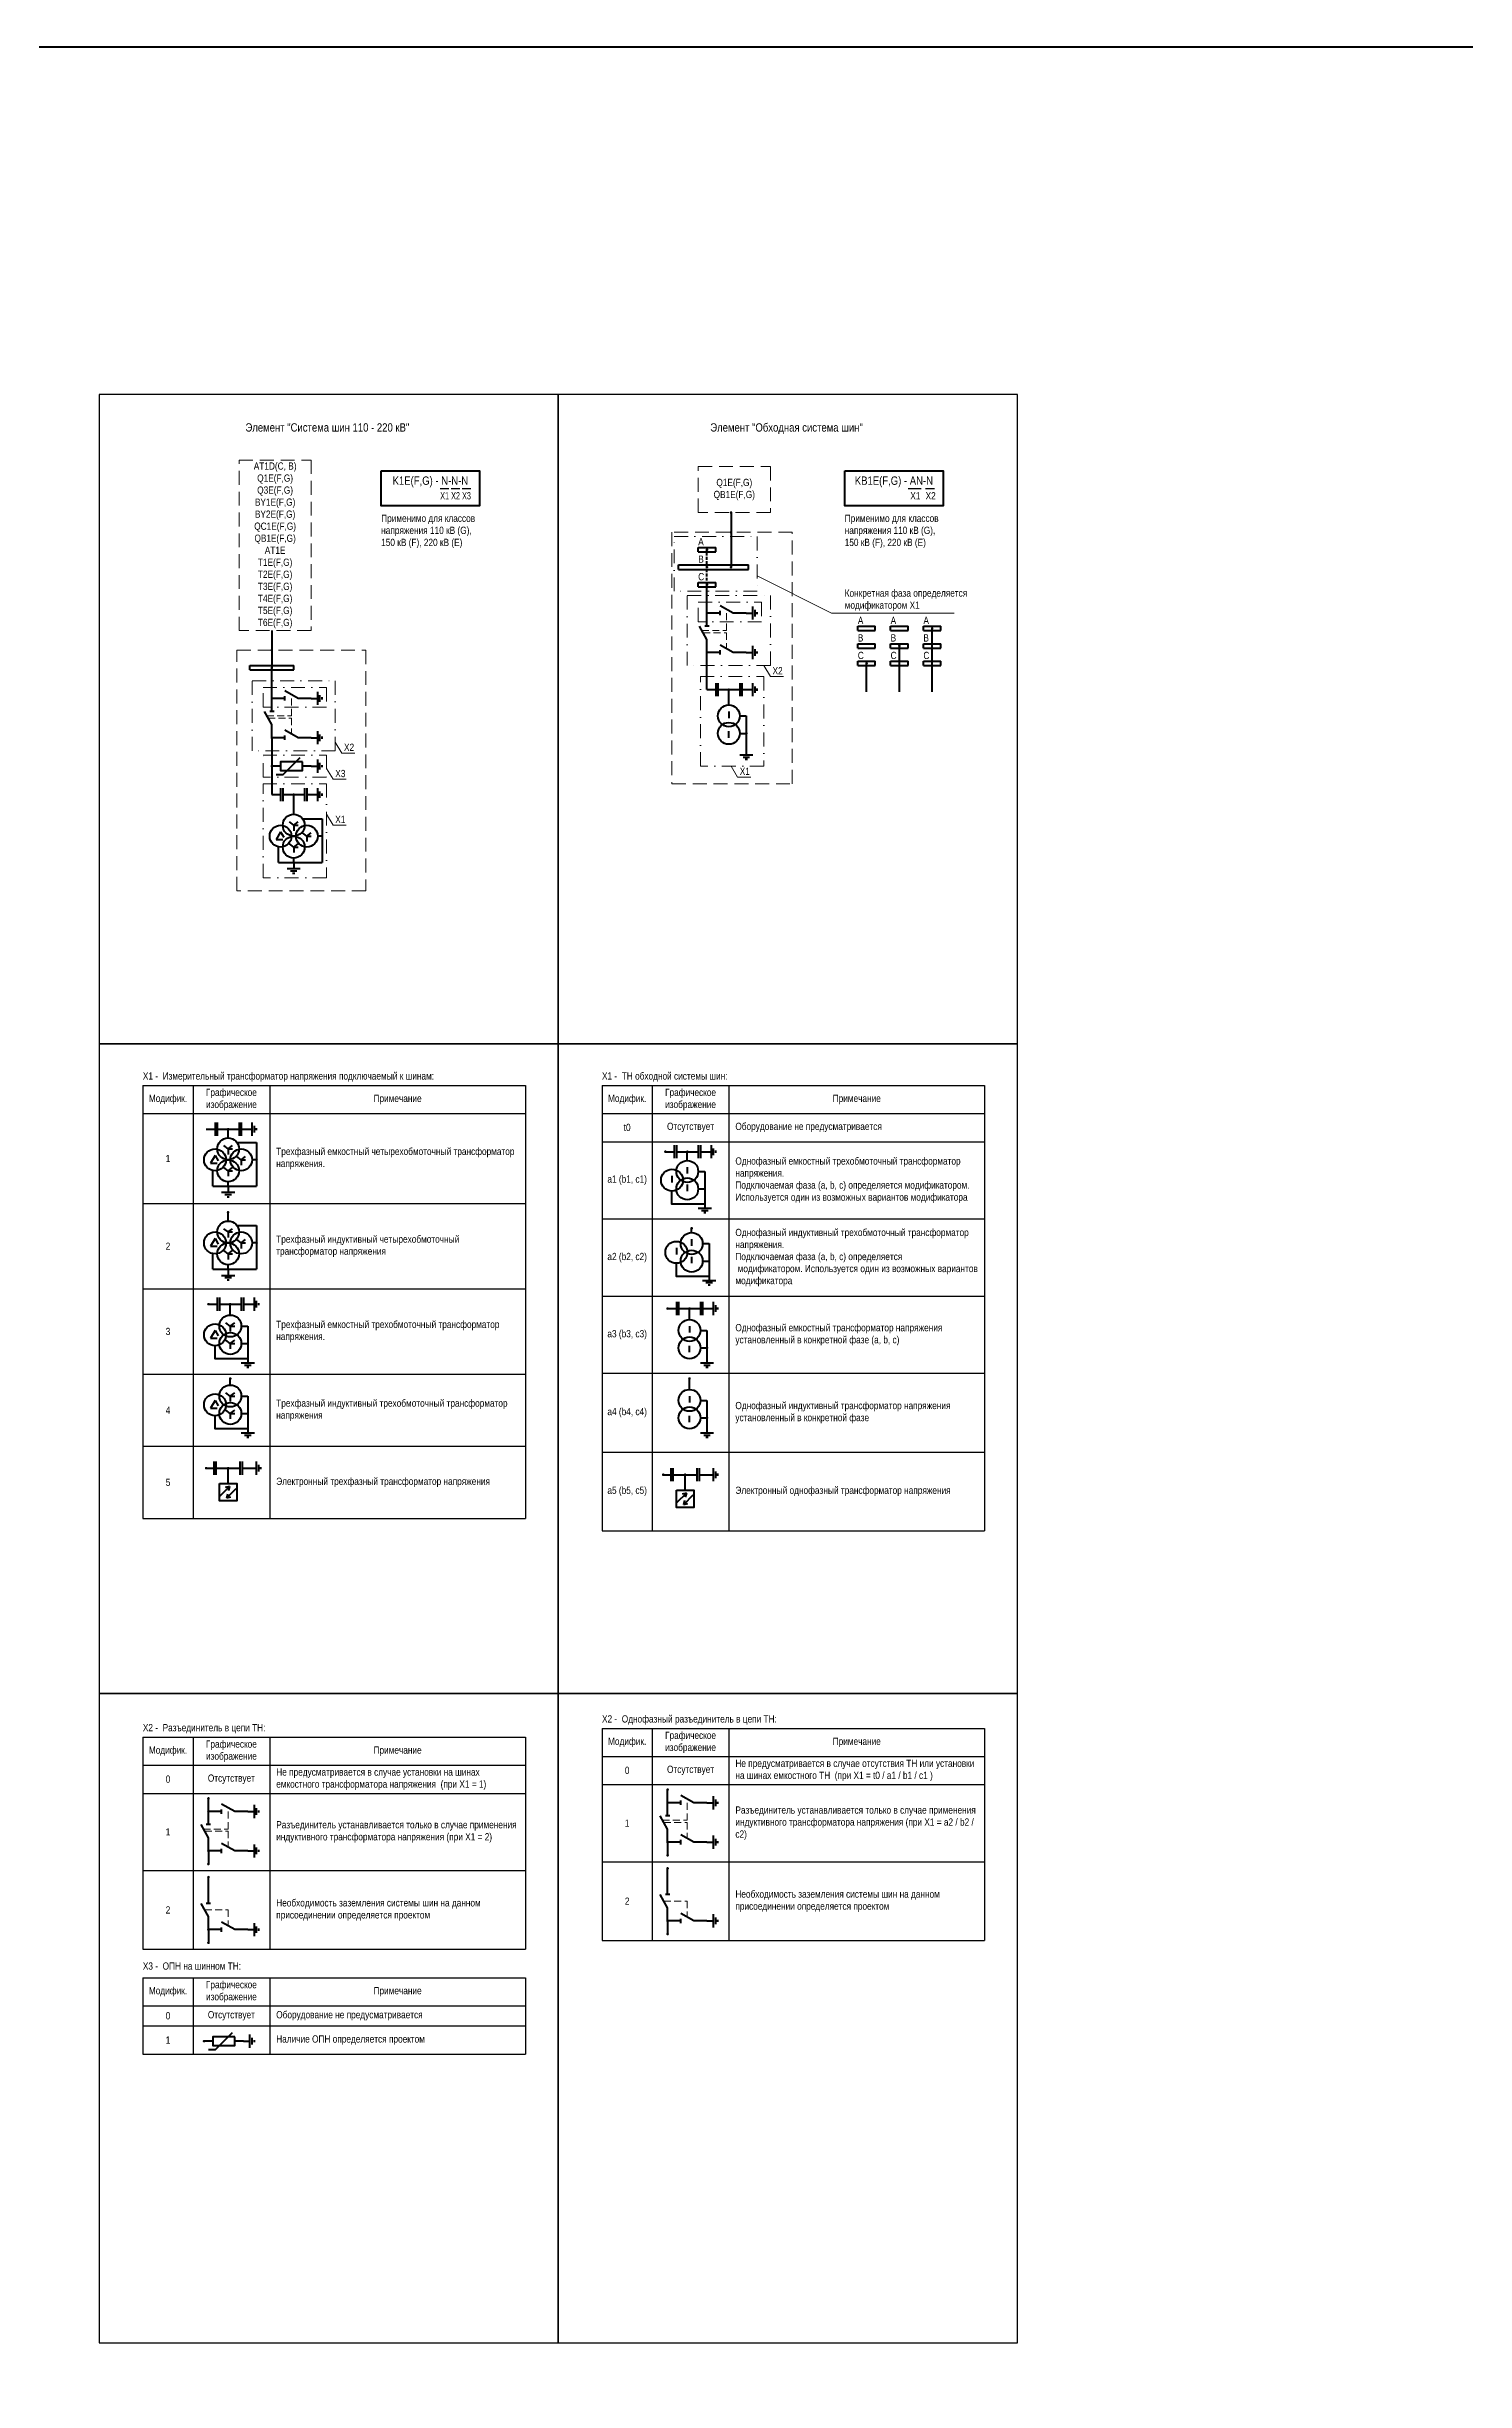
# Model space of a CAD drawing. Header units: millimetres. Extents: x 2565 to 10526, y 3800 to 9503.
# Drawn here: x 6763 to 7412, y 6717 to 7785 of the extents above; entities that cross this region are included whole.
import ezdxf
from ezdxf.enums import TextEntityAlignment as Align

# ---------------------------------------------------------------- set-up
doc = ezdxf.new("R2010")
doc.units = ezdxf.units.MM
doc.linetypes.add('штриховая2', pattern=[9.525, 6.35, -3.175])
doc.linetypes.add('штрихпунктирная2', pattern=[12.7, 6.35, -3.175, 0, -3.175])
for name, color, linetype, lineweight in [('Обводящая', 1, 'штрихпунктирная2', 13), ('Основная', 7, 'Continuous', 30), ('Толстая', 7, 'Continuous', 53), ('Штриховая', 7, 'штриховая2', 20)]:
    doc.layers.add(name, color=color, linetype=linetype, lineweight=lineweight)
doc.layers.add('Рамка', color=190, linetype='Continuous', lineweight=25, plot=False)
doc.styles.add('Narrow', font='ARIALN.TTF')
doc.styles.add('Вывод', font='tahoma.ttf', dxfattribs={"height": 2.5})
doc.styles.add('Компонент', font='ARIALN.TTF', dxfattribs={"height": 3.5})
doc.styles.add('Функция', font='ARIALN.TTF', dxfattribs={"height": 2})

# ---------------------------------------------------------------- blocks, each defined once
blk = doc.blocks.new('*U25')
at = {"color": 0}
for p, q in [((-3, 0), (0, 0)), ((0, -3), (0, 3)), ((1, -1.5), (1, 1.5)), ((2, -0.5), (2, 0.5))]:
    blk.add_line(p, q, dxfattribs=at)
blk = doc.blocks.new('*U191')
at = {"color": 0}
blk.add_line((0, 0), (6, 3.4), dxfattribs=at)
blk = doc.blocks.new('*U35')
at = {"color": 0}
blk.add_line((0, -1), (0, 1), dxfattribs=at)
blk = doc.blocks.new('*U33')
at = {"color": 0}
for p, q in [((0, 3), (0, 9)), ((0, -9), (0, -3))]:
    blk.add_line(p, q, dxfattribs=at)
at = {"color": 0, "ltscale": 0.25, "rotation": 89.99999999999999}
for name, p in [('*U191', (0, -3)), ('*U35', (0, 3))]:
    blk.add_blockref(name, p, dxfattribs=at)
at = {"layer": 'Основная'}
for tag, height, style, p in [('ОУ', 3.5, 'Компонент', (-12, 0)), ('В1', 2.5, 'Вывод', (2, 7)), ('В2', 2.5, 'Вывод', (2, -7))]:
    blk.add_attdef(tag, text='', height=height, dxfattribs=dict(at, style=style)).set_placement(p, align=Align.MIDDLE_CENTER)
blk = doc.blocks.new('*U20')
at = {"color": 0, "ltscale": 0.35}
for p, q in [((0, 2), (-2, -1.5)), ((0, 2), (1.5, -0.5)), ((-2, -1.5), (1, -1.5))]:
    blk.add_line(p, q, dxfattribs=at)
blk.add_circle((0, 0), 5, dxfattribs=at)
at = {"ltscale": 0.35, "style": 'Компонент'}
blk.add_attdef('ОУ', text='', height=3.5, dxfattribs=at).set_placement((-3, 10), align=Align.MIDDLE_CENTER)
blk = doc.blocks.new('*U19')
at = {"color": 0, "ltscale": 0.35}
for q in [(-2, 1.5), (2, 1.5), (2, 0), (0, -2.5)]:
    blk.add_line((0, 0), q, dxfattribs=at)
blk.add_circle((0, 0), 5, dxfattribs=at)
at = {"ltscale": 0.35, "style": 'Компонент'}
blk.add_attdef('ОУ', text='', height=3.5, dxfattribs=at).set_placement((0, 8), align=Align.MIDDLE_CENTER)
blk = doc.blocks.new('*U26')
at = {"color": 0}
for p, q in [((3, 0), (-3, 0)), ((0, 3), (0, 0)), ((1.5, -1), (-1.5, -1)), ((0.5, -2), (-0.5, -2))]:
    blk.add_line(p, q, dxfattribs=at)
blk = doc.blocks.new('*U49')
at = {"color": 0}
for p, q in [((0, 0), (20, 0)), ((0, -2), (0, 0)), ((20, -2), (20, 0)), ((0, -2), (20, -2))]:
    blk.add_line(p, q, dxfattribs=at)
at = {"layer": 'Основная', "style": 'Компонент'}
blk.add_attdef('ОШ', text='', height=3.5, dxfattribs=at).set_placement((6, 4), align=Align.MIDDLE_CENTER)
blk = doc.blocks.new('*U41')
at = {"color": 0}
for p, q in [((-3, 0), (-9, 0)), ((9, 0), (3, 0))]:
    blk.add_line(p, q, dxfattribs=at)
at = {"color": 0, "ltscale": 0.25, "xscale": -1}
for name, p in [('*U191', (3, 0)), ('*U35', (-3, 0))]:
    blk.add_blockref(name, p, dxfattribs=at)
at = {"layer": 'Основная'}
for tag, height, style, p in [('ОУ', 3.5, 'Компонент', (0, 12)), ('В1', 2.5, 'Вывод', (-7, -2)), ('В2', 2.5, 'Вывод', (7, -2))]:
    blk.add_attdef(tag, text='', height=height, dxfattribs=dict(at, style=style)).set_placement(p, align=Align.MIDDLE_CENTER)
blk = doc.blocks.new('*U106')
at = {"color": 0}
for p, q in [((0, 0), (32, 0)), ((0, -2), (0, 0)), ((32, -2), (32, 0)), ((0, -2), (32, -2))]:
    blk.add_line(p, q, dxfattribs=at)
at = {"layer": 'Основная', "style": 'Компонент'}
blk.add_attdef('ОШ', text='', height=3.5, dxfattribs=at).set_placement((6, 4), align=Align.MIDDLE_CENTER)
blk = doc.blocks.new('*U59')
at = {"color": 0, "ltscale": 0.35}
blk.add_line((0, -2), (0, 1), dxfattribs=at)
blk.add_circle((0, 0), 5, dxfattribs=at)
at = {"ltscale": 0.35, "style": 'Компонент'}
blk.add_attdef('ОУ', text='', height=3.5, dxfattribs=at).set_placement((0, -8), align=Align.MIDDLE_CENTER)
blk = doc.blocks.new('*U57')
at = {"color": 0, "ltscale": 0.35}
blk.add_line((0, 2), (0, -1), dxfattribs=at)
blk.add_circle((0, 0), 5, dxfattribs=at)
at = {"ltscale": 0.35, "style": 'Компонент'}
blk.add_attdef('ОУ', text='', height=3.5, dxfattribs=at).set_placement((0, 8), align=Align.MIDDLE_CENTER)
blk = doc.blocks.new('*U44')
at = {"color": 0, "ltscale": 0.35}
for q in [(4, 4), (-7, -4)]:
    blk.add_line((-4, -4), q, dxfattribs=at)
at = {"color": 0}
for p, q in [((9, 0), (5, 0)), ((-5, 0), (-9, 0))]:
    blk.add_line(p, q, dxfattribs=at)
at = {"color": 0, "ltscale": 0.35}
blk.add_lwpolyline([(5, 2), (-5, 2), (-5, -2), (5, -2)], close=True, dxfattribs=at)
at = {"layer": 'Основная'}
for tag, height, style, p in [('ОУ', 3.5, 'Компонент', (0, 6)), ('В1', 2.5, 'Вывод', (-7, -2)), ('F', 2, 'Функция', (-3, -5)), ('В2', 2.5, 'Вывод', (7, -2))]:
    blk.add_attdef(tag, text='', height=height, dxfattribs=dict(at, style=style)).set_placement(p, align=Align.MIDDLE_CENTER)
blk = doc.blocks.new('*U28')
at = {"color": 0}
for p, q in [((-3, 0), (0, 0)), ((0, -3), (0, 3)), ((1, -1.5), (1, 1.5)), ((2, -0.5), (2, 0.5))]:
    blk.add_line(p, q, dxfattribs=at)
blk = doc.blocks.new('*T86')
at = {"layer": 'Основная', "color": 0, "linetype": 'ByBlock', "lineweight": -2, "transparency": 16777216}
for p, q in [((0, 0), (175, 0)), ((0, 0), (0, -198)), ((23, 0), (23, -198)), ((58, 0), (58, -198)), ((175, 0), (175, -198)), ((0, -12.8), (175, -12.8)), ((0, -54), (175, -54)), ((0, -93), (175, -93)), ((0, -132), (175, -132)), ((0, -165), (175, -165)), ((0, -198), (175, -198))]:
    blk.add_line(p, q, dxfattribs=at)
at = {"layer": 'Основная', "color": 0, "transparency": 16777216, "char_height": 3.3, "style": 'Narrow'}
for s, insert, width, attachment_point in [('Модифик.', (11.5, -6.4), 20, 5), ('Графическое изображение', (40.5, -6.4), 32, 5), ('Примечание', (116.5, -6.4), 114, 5), ('1', (11.5, -33.4), 20, 5), ('Трехфазный емкостный четырехобмоточный трансформатор напряжения. ', (61, -33.4), 111, 4), ('2', (11.5, -73.5), 20, 5), ('Трехфазный индуктивный четырехобмоточный трансформатор напряжения', (61, -73.5), 111, 4), ('3', (11.5, -112.5), 20, 5), ('Трехфазный емкостный трехобмоточный трансформатор напряжения. ', (61, -112.5), 111, 4), ('4', (11.5, -148.5), 20, 5), ('Трехфазный индуктивный трехобмоточный трансформатор напряжения', (61, -148.5), 111, 4), ('5', (11.5, -181.5), 20, 5), ('Электронный трехфазный трансформатор напряжения', (61, -181.5), 111, 4)]:
    blk.add_mtext(s, dxfattribs=dict(at, insert=insert, width=width, attachment_point=attachment_point))
blk = doc.blocks.new('*T87')
at = {"layer": 'Основная', "color": 0, "linetype": 'ByBlock', "lineweight": -2, "transparency": 16777216}
for p, q in [((0, 0), (175, 0)), ((0, 0), (0, -97)), ((23, 0), (23, -97)), ((58, 0), (58, -97)), ((175, 0), (175, -97)), ((0, -12.8), (175, -12.8)), ((0, -25.7), (175, -25.7)), ((0, -61), (175, -61)), ((0, -97), (175, -97))]:
    blk.add_line(p, q, dxfattribs=at)
at = {"layer": 'Основная', "color": 0, "transparency": 16777216, "char_height": 3.3, "style": 'Narrow'}
for s, insert, width, attachment_point in [('Модифик.', (11.5, -6.4), 20, 5), ('Графическое изображение', (40.5, -6.4), 32, 5), ('Примечание', (116.5, -6.4), 114, 5), ('0', (11.5, -19.2), 20, 5), ('Отсутствует', (40.5, -19.2), 32, 5), ('Не предусматривается в случае установки на шинах емкостного трансформатора напряжения  (при X1 = 1)', (61, -19.2), 111, 4), ('1', (11.5, -43.3), 20, 5), ('Разъединитель устанавливается только в случае применения индуктивного трансформатора напряжения (при X1 = 2)', (61, -43.3), 111, 4), ('Необходимость заземления системы шин на данном присоединении определяется проектом', (61, -79), 111, 4), ('2', (11.5, -79), 20, 5)]:
    blk.add_mtext(s, dxfattribs=dict(at, insert=insert, width=width, attachment_point=attachment_point))
blk = doc.blocks.new('*T88')
at = {"layer": 'Основная', "color": 0, "linetype": 'ByBlock', "lineweight": -2, "transparency": 16777216}
for p, q in [((0, 0), (175, 0)), ((0, 0), (0, -35)), ((23, 0), (23, -35)), ((58, 0), (58, -35)), ((175, 0), (175, -35)), ((0, -12.8), (175, -12.8)), ((0, -22), (175, -22)), ((0, -35), (175, -35))]:
    blk.add_line(p, q, dxfattribs=at)
at = {"layer": 'Основная', "color": 0, "transparency": 16777216, "char_height": 3.3, "style": 'Narrow'}
for s, insert, width, attachment_point in [('Модифик.', (11.5, -6.4), 20, 5), ('Графическое изображение', (40.5, -6.4), 32, 5), ('Примечание', (116.5, -6.4), 114, 5), ('0', (11.5, -17.4), 20, 5), ('Отсутствует', (40.5, -17.4), 32, 5), ('Оборудование не предусматривается', (61, -17.4), 111, 4), ('1', (11.5, -28.5), 20, 5), ('Наличие ОПН определяется проектом', (61, -28.5), 111, 4)]:
    blk.add_mtext(s, dxfattribs=dict(at, insert=insert, width=width, attachment_point=attachment_point))
blk = doc.blocks.new('*U89')
at = {"color": 0}
for p, q in [((0, 0), (8, 0)), ((0, -2), (0, 0)), ((8, -2), (8, 0)), ((0, -2), (8, -2))]:
    blk.add_line(p, q, dxfattribs=at)
at = {"layer": 'Основная', "style": 'Компонент'}
blk.add_attdef('ОШ', text='', height=3.5, dxfattribs=at).set_placement((6, 4), align=Align.MIDDLE_CENTER)
blk = doc.blocks.new('*T90')
at = {"layer": 'Основная', "color": 0, "linetype": 'ByBlock', "lineweight": -2, "transparency": 16777216}
for p, q in [((0, 0), (175, 0)), ((0, 0), (0, -203.6)), ((23, 0), (23, -203.6)), ((58, 0), (58, -203.6)), ((175, 0), (175, -203.6)), ((0, -12.8), (175, -12.8)), ((0, -25.7), (175, -25.7)), ((0, -61), (175, -61)), ((0, -96.3), (175, -96.3)), ((0, -131.6), (175, -131.6)), ((0, -167.6), (175, -167.6)), ((0, -203.6), (175, -203.6))]:
    blk.add_line(p, q, dxfattribs=at)
at = {"layer": 'Основная', "color": 0, "transparency": 16777216, "char_height": 3.3, "style": 'Narrow'}
for s, insert, width, attachment_point in [('Модифик.', (11.5, -6.4), 20, 5), ('Графическое изображение', (40.5, -6.4), 32, 5), ('Примечание', (116.5, -6.4), 114, 5), ('t0', (11.5, -19.2), 20, 5), ('Отсутствует', (40.5, -19.2), 32, 5), ('Оборудование не предусматривается', (61, -19.2), 111, 4), ('a1 (b1, c1)', (11.5, -43.3), 20, 5), ('Однофазный емкостный трехобмоточный трансформатор напряжения.\\PПодключаемая фаза (a, b, c) определяется модификатором. Используется один из возможных вариантов модификатора', (61, -43.3), 111, 4), ('Однофазный индуктивный трехобмоточный трансформатор напряжения.\\PПодключаемая фаза (a, b, c) определяется \\P модификатором. Используется один из возможных вариантов модификатора', (61, -78.7), 111, 4), ('a2 (b2, c2)', (11.5, -78.7), 20, 5), ('a3 (b3, c3)', (11.5, -114), 20, 5), ('Однофазный емкостный трансформатор напряжения установленный в конкретной фазе (a, b, c)', (61, -114), 111, 4), ('a4 (b4, c4)', (11.5, -149.6), 20, 5), ('Однофазный индуктивный трансформатор напряжения установленный в конкретной фазе', (61, -149.6), 111, 4), ('a5 (b5, c5)', (11.5, -185.6), 20, 5), ('Электронный однофазный трансформатор напряжения', (61, -185.6), 111, 4)]:
    blk.add_mtext(s, dxfattribs=dict(at, insert=insert, width=width, attachment_point=attachment_point))
blk = doc.blocks.new('*T91')
at = {"layer": 'Основная', "color": 0, "linetype": 'ByBlock', "lineweight": -2, "transparency": 16777216}
for p, q in [((0, 0), (175, 0)), ((0, 0), (0, -97)), ((23, 0), (23, -97)), ((58, 0), (58, -97)), ((175, 0), (175, -97)), ((0, -12.8), (175, -12.8)), ((0, -25.7), (175, -25.7)), ((0, -61), (175, -61)), ((0, -97), (175, -97))]:
    blk.add_line(p, q, dxfattribs=at)
at = {"layer": 'Основная', "color": 0, "transparency": 16777216, "char_height": 3.3, "style": 'Narrow'}
for s, insert, width, attachment_point in [('Модифик.', (11.5, -6.4), 20, 5), ('Графическое изображение', (40.5, -6.4), 32, 5), ('Примечание', (116.5, -6.4), 114, 5), ('0', (11.5, -19.2), 20, 5), ('Отсутствует', (40.5, -19.2), 32, 5), ('Не предусматривается в случае отсутствия ТН или установки на шинах емкостного ТН  (при X1 = t0 / a1 / b1 / c1 )', (61, -19.2), 111, 4), ('1', (11.5, -43.3), 20, 5), ('Разъединитель устанавливается только в случае применения индуктивного трансформатора напряжения (при X1 = a2 / b2 / c2)', (61, -43.3), 111, 4), ('Необходимость заземления системы шин на данном присоединении определяется проектом', (61, -79), 111, 4), ('2', (11.5, -79), 20, 5)]:
    blk.add_mtext(s, dxfattribs=dict(at, insert=insert, width=width, attachment_point=attachment_point))
blk = doc.blocks.new('*U50')
at = {"color": 0, "ltscale": 0.35}
for p, q in [((0, 2), (-2, -1.5)), ((0, 2), (1.5, -0.5)), ((-2, -1.5), (1, -1.5))]:
    blk.add_line(p, q, dxfattribs=at)
blk.add_circle((0, 0), 5, dxfattribs=at)
at = {"ltscale": 0.35, "style": 'Компонент'}
blk.add_attdef('ОУ', text='', height=3.5, dxfattribs=at).set_placement((0, 8), align=Align.MIDDLE_CENTER)
blk = doc.blocks.new('*U51')
at = {"color": 0, "ltscale": 0.35}
for q in [(-2, 1.5), (2, 1.5), (2, 0), (0, -2.5)]:
    blk.add_line((0, 0), q, dxfattribs=at)
blk.add_circle((0, 0), 5, dxfattribs=at)
at = {"ltscale": 0.35, "style": 'Компонент'}
blk.add_attdef('ОУ', text='', height=3.5, dxfattribs=at).set_placement((0, 8), align=Align.MIDDLE_CENTER)
blk = doc.blocks.new('*U65')
at = {"color": 0, "ltscale": 0.35}
blk.add_line((0, 2), (0, -1), dxfattribs=at)
blk.add_circle((0, 0), 5, dxfattribs=at)
at = {"ltscale": 0.35, "style": 'Компонент'}
blk.add_attdef('ОУ', text='', height=3.5, dxfattribs=at).set_placement((0, 8), align=Align.MIDDLE_CENTER)

msp = doc.modelspace()

# ---------------------------------------------------------------- linework, layer by layer
at = {"layer": 'Обводящая'}
for points in [[(7050, 7561), (7088, 7561), (7088, 7536), (7050, 7536)], [(7062, 7497), (7091, 7497), (7091, 7456), (7062, 7456)]]:
    msp.add_lwpolyline(points, close=True, dxfattribs=at)
at = {"layer": 'Обводящая', "linetype": 'ByBlock'}
msp.add_lwpolyline([(7088, 7543), (7122, 7526), (7178, 7526)], dxfattribs=at)
at = {"layer": 'Обводящая', "linetype": 'штрихпунктирная2'}
for points in [[(7056, 7534), (7094, 7534), (7094, 7502), (7056, 7502)], [(7061, 7531), (7090, 7531), (7090, 7522), (7061, 7522)], [(6857, 7495), (6895, 7495), (6895, 7463), (6857, 7463)], [(6862, 7492), (6891, 7492), (6891, 7483), (6862, 7483)], [(6862, 7461), (6891, 7461), (6891, 7451), (6862, 7451)], [(6862, 7448), (6891, 7448), (6891, 7405), (6862, 7405)]]:
    msp.add_lwpolyline(points, close=True, dxfattribs=at)
at = {"layer": 'Обводящая'}
for points in [[(7091, 7502), (7094, 7497), (7100, 7497)], [(6895, 7467), (6898, 7462), (6904, 7462)], [(6891, 7455), (6894, 7450), (6900, 7450)], [(7076, 7456), (7079, 7451), (7085, 7451)], [(6891, 7434), (6894, 7429), (6900, 7429)]]:
    msp.add_lwpolyline(points, dxfattribs=at)
at = {"layer": 'Основная', "color": 5, "lineweight": 70}
msp.add_lwpolyline([(4029, 7785), (10150, 7785), (10150, 6031), (4029, 6031)], close=True, dxfattribs=at)
at = {"layer": 'Основная'}
for points in [[(6943, 7583), (6947, 7583)], [(6948, 7583), (6952, 7583)], [(6953, 7583), (6957, 7583)], [(7157, 7583), (7163, 7583)], [(7165, 7583), (7169, 7583)]]:
    msp.add_lwpolyline(points, dxfattribs=at)
at = {"layer": 'Рамка'}
for points in [[(6787, 7329), (6997, 7329), (6997, 7626), (6787, 7626)], [(6997, 7329), (7207, 7329), (7207, 7626), (6997, 7626)], [(6787, 7032), (6997, 7032), (6997, 7329), (6787, 7329)], [(6997, 7032), (7207, 7032), (7207, 7329), (6997, 7329)], [(6787, 6735), (6997, 6735), (6997, 7032), (6787, 7032)], [(6997, 6735), (7207, 6735), (7207, 7032), (6997, 7032)]]:
    msp.add_lwpolyline(points, close=True, dxfattribs=at)
at = {"layer": 'Толстая'}
for points in [[(6916, 7591), (6961, 7591), (6961, 7575), (6916, 7575)], [(7128, 7591), (7173, 7591), (7173, 7575), (7128, 7575)], [(6842, 7128), (6850, 7128), (6850, 7120), (6842, 7120)], [(7051, 7125), (7059, 7125), (7059, 7117), (7051, 7117)]]:
    msp.add_lwpolyline(points, close=True, dxfattribs=at)
at = {"layer": 'Толстая', "ltscale": 0.25, "const_width": 0.6}
for points in [[(7075.7, 7572, 1), (7076.3, 7572, 1)], [(7075.7, 7563, 1), (7076.3, 7563, 1)], [(7064.7, 7555, 1), (7065.3, 7555, 1)], [(7064.7, 7547, 1), (7065.3, 7547, 1)], [(7075.7, 7547, 1), (7076.3, 7547, 1)], [(7064.7, 7539, 1), (7065.3, 7539, 1)], [(7064.7, 7526, 1), (7065.3, 7526, 1)], [(7167.7, 7519, 1), (7168.3, 7519, 1)], [(6865.7, 7509, 1), (6866.3, 7509, 1)], [(7064.7, 7508, 1), (7065.3, 7508, 1)], [(7152.7, 7511, 1), (7153.3, 7511, 1)], [(6865.7, 7501, 1), (6866.3, 7501, 1)], [(7137.7, 7503, 1), (7138.3, 7503, 1)], [(6865.7, 7487, 1), (6866.3, 7487, 1)], [(7074.7, 7491, 1), (7075.3, 7491, 1)], [(6865.7, 7469, 1), (6866.3, 7469, 1)], [(7082.7, 7471, 1), (7083.3, 7471, 1)], [(6865.7, 7456, 1), (6866.3, 7456, 1)], [(6875.7, 7443, 1), (6876.3, 7443, 1)], [(6888.7, 7424, 1), (6889.3, 7424, 1)], [(6875.7, 7412, 1), (6876.3, 7412, 1)], [(6845.7, 7290, 1), (6846.3, 7290, 1)], [(6858.7, 7276, 1), (6859.3, 7276, 1)], [(7045.7, 7279.7, 1), (7046.3, 7279.7, 1)], [(7055.7, 7279.7, 1), (7056.3, 7279.7, 1)], [(6845.7, 7264, 1), (6846.3, 7264, 1)], [(7063.7, 7262.7, 1), (7064.3, 7262.7, 1)], [(6845.7, 7252, 1), (6846.3, 7252, 1)], [(7063.7, 7255.7, 1), (7064.3, 7255.7, 1)], [(6858.7, 7238, 1), (6859.3, 7238, 1)], [(7057.7, 7244.7, 1), (7058.3, 7244.7, 1)], [(7065.7, 7229.7, 1), (7066.3, 7229.7, 1)], [(6845.7, 7226, 1), (6846.3, 7226, 1)], [(7065.7, 7222.7, 1), (7066.3, 7222.7, 1)], [(6836.7, 7210, 1), (6837.3, 7210, 1)], [(6846.7, 7210, 1), (6847.3, 7210, 1)], [(7046.7, 7208, 1), (7047.3, 7208, 1)], [(7056.7, 7208, 1), (7057.3, 7208, 1)], [(6854.7, 7192, 1), (6855.3, 7192, 1)], [(6854.7, 7185, 1), (6855.3, 7185, 1)], [(7064.7, 7190, 1), (7065.3, 7190, 1)], [(6846.7, 7176, 1), (6847.3, 7176, 1)], [(7056.7, 7176, 1), (7057.3, 7176, 1)], [(6854.7, 7160, 1), (6855.3, 7160, 1)], [(6854.7, 7153, 1), (6855.3, 7153, 1)], [(7064.7, 7158, 1), (7065.3, 7158, 1)], [(6835.7, 7135, 1), (6836.3, 7135, 1)], [(6845.7, 7135, 1), (6846.3, 7135, 1)], [(7044.7, 7132, 1), (7045.3, 7132, 1)], [(7054.7, 7132, 1), (7055.3, 7132, 1)], [(6836.7, 6984, 1), (6837.3, 6984, 1)], [(7046.7, 6988, 1), (7047.3, 6988, 1)], [(7046.7, 6982, 1), (7047.3, 6982, 1)], [(6836.7, 6978, 1), (6837.3, 6978, 1)], [(6836.7, 6960, 1), (6837.3, 6960, 1)], [(7046.7, 6964, 1), (7047.3, 6964, 1)], [(6836.7, 6954, 1), (6837.3, 6954, 1)], [(7046.7, 6958, 1), (7047.3, 6958, 1)], [(7046.7, 6952, 1), (7047.3, 6952, 1)], [(6836.7, 6948, 1), (6837.3, 6948, 1)], [(7046.7, 6928, 1), (7047.3, 6928, 1)], [(6836.7, 6924, 1), (6837.3, 6924, 1)], [(6836.7, 6918, 1), (6837.3, 6918, 1)], [(7046.7, 6922, 1), (7047.3, 6922, 1)], [(6834.7, 6873, 1), (6835.3, 6873, 1)]]:
    msp.add_lwpolyline(points, format="xyb", close=True, dxfattribs=at)
at = {"layer": 'Толстая'}
for points in [[(7076, 7572), (7076, 7547)], [(7065, 7526), (7065, 7539)], [(6866, 7518), (6866, 7501)], [(7168, 7490), (7168, 7519)], [(7065, 7491), (7065, 7508)], [(7153, 7490), (7153, 7511)], [(6866, 7487), (6866, 7501)], [(7138, 7490), (7138, 7503)], [(7065, 7491), (7069, 7491)], [(7069, 7494), (7069, 7488)], [(7070, 7494), (7070, 7488)], [(7070, 7491), (7080, 7491)], [(7075, 7484), (7075, 7491)], [(7080, 7494), (7080, 7488)], [(7081, 7494), (7081, 7488)], [(7081, 7491), (7083, 7491)], [(6866, 7469), (6866, 7443)], [(6866, 7443), (6870, 7443)], [(6870, 7446), (6870, 7440)], [(6871, 7446), (6871, 7440)], [(6871, 7443), (6881, 7443)], [(6876, 7434), (6876, 7443)], [(6881, 7446), (6881, 7440)], [(6882, 7446), (6882, 7440)], [(6882, 7443), (6884, 7443)], [(6880, 7432), (6889, 7432)], [(6889, 7432), (6889, 7412)], [(6889, 7424), (6887, 7424)], [(6869, 7412), (6889, 7412)], [(6876, 7412), (6876, 7414)], [(6840, 7293), (6840, 7287)], [(6841, 7293), (6841, 7287)], [(6851, 7293), (6851, 7287)], [(6852, 7293), (6852, 7287)], [(6836, 7290), (6840, 7290)], [(6841, 7290), (6851, 7290)], [(6846, 7286), (6846, 7290)], [(6850, 7284), (6859, 7284)], [(6852, 7290), (6854, 7290)], [(6859, 7284), (6859, 7264)], [(7050, 7282.7), (7050, 7276.7)], [(7051, 7282.7), (7051, 7276.7)], [(7061, 7282.7), (7061, 7276.7)], [(7062, 7282.7), (7062, 7276.7)], [(6859, 7276), (6857, 7276)], [(7046, 7279.7), (7050, 7279.7)], [(7051, 7279.7), (7061, 7279.7)], [(7056, 7275.7), (7056, 7279.7)], [(7062, 7279.7), (7064, 7279.7)], [(7064, 7270.7), (7064, 7255.7)], [(6839, 7264), (6859, 7264)], [(6846, 7264), (6846, 7266)], [(7064, 7255.7), (7049, 7255.7), (7049, 7261.7)], [(6846, 7248), (6846, 7252)], [(6850, 7246), (6859, 7246)], [(6859, 7238), (6857, 7238)], [(6859, 7246), (6859, 7226)], [(7058, 7242.7), (7058, 7244.7)], [(6846, 7226), (6846, 7228)], [(7066, 7222.7), (7051, 7222.7), (7051, 7228.7)], [(7066, 7237.7), (7066, 7222.7)], [(6839, 7226), (6859, 7226)], [(6837, 7210), (6841, 7210)], [(6841, 7213), (6841, 7207)], [(6842, 7213), (6842, 7207)], [(6842, 7210), (6852, 7210)], [(6847, 7205), (6847, 7210)], [(6852, 7213), (6852, 7207)], [(6853, 7213), (6853, 7207)], [(6853, 7210), (6855, 7210)], [(7047, 7208), (7051, 7208)], [(7051, 7211), (7051, 7205)], [(7052, 7211), (7052, 7205)], [(7052, 7208), (7062, 7208)], [(7057, 7203), (7057, 7208)], [(7062, 7211), (7062, 7205)], [(7063, 7211), (7063, 7205)], [(7063, 7208), (7065, 7208)], [(6855, 7200), (6855, 7185)], [(6855, 7185), (6840, 7185), (6840, 7191)], [(6847, 7173), (6847, 7176)], [(7057, 7171), (7057, 7176)], [(6855, 7168), (6855, 7153)], [(6855, 7153), (6840, 7153), (6840, 7159)], [(6836, 7135), (6839.4, 7135)], [(6839.4, 7138), (6839.4, 7132)], [(6840.4, 7138), (6840.4, 7132)], [(6840.4, 7135), (6851.4, 7135)], [(6846, 7128), (6846, 7135)], [(6851.4, 7138), (6851.4, 7132)], [(6852.4, 7138), (6852.4, 7132)], [(6852.4, 7135), (6856.4, 7135)], [(7045, 7132), (7048.4, 7132)], [(7048.4, 7135), (7048.4, 7129)], [(7049.4, 7135), (7049.4, 7129)], [(7049.4, 7132), (7060.4, 7132)], [(7055, 7125), (7055, 7132)], [(7060.4, 7135), (7060.4, 7129)], [(7061.4, 7135), (7061.4, 7129)], [(7061.4, 7132), (7065.4, 7132)], [(6842.4, 7122.4), (6846.6, 7126.6)], [(6846.6, 7126.6), (6844.7, 7126.1)], [(6849.6, 7125.6), (6845.4, 7121.4)], [(6845.4, 7121.4), (6845.9, 7123.3)], [(6845.4, 7121.4), (6847.3, 7121.9)], [(6846.6, 7126.6), (6846.1, 7124.7)], [(7051.4, 7119.4), (7055.6, 7123.6)], [(7055.6, 7123.6), (7053.7, 7123.1)], [(7058.6, 7122.6), (7054.4, 7118.4)], [(7055.6, 7123.6), (7055.1, 7121.7)], [(7054.4, 7118.4), (7054.9, 7120.3)], [(7054.4, 7118.4), (7056.3, 7118.9)], [(6837, 6978), (6837, 6984)], [(7047, 6982), (7047, 6988)], [(7047, 6964), (7047, 6958)], [(6837, 6960), (6837, 6954)], [(7047, 6946), (7047, 6952)], [(6837, 6942), (6837, 6948)], [(6837, 6924), (6837, 6918)], [(7047, 6928), (7047, 6922)]]:
    msp.add_lwpolyline(points, dxfattribs=at)
at = {"layer": 'Толстая', "linetype": 'штриховая2', "ltscale": 0.2}
msp.add_lwpolyline([(7065, 7539), (7065, 7555)], dxfattribs=at)
at = {"layer": 'Толстая', "ltscale": 100}
for points in [[(7080, 7479), (7083, 7479)], [(7083, 7479), (7083, 7464)], [(7080, 7471), (7083, 7471)], [(6869, 7412), (6869, 7419)], [(6839, 7264), (6839, 7271)], [(7061, 7270.7), (7064, 7270.7)], [(7061, 7262.7), (7064, 7262.7)], [(6839, 7226), (6839, 7233)], [(7063, 7237.7), (7066, 7237.7)], [(7063, 7229.7), (7066, 7229.7)], [(6852, 7200), (6855, 7200)], [(7062, 7198), (7065, 7198)], [(7065, 7198), (7065, 7183)], [(6852, 7192), (6855, 7192)], [(7062, 7190), (7065, 7190)], [(6852, 7168), (6855, 7168)], [(7062, 7166), (7065, 7166)], [(7065, 7166), (7065, 7151)], [(6852, 7160), (6855, 7160)], [(7062, 7158), (7065, 7158)]]:
    msp.add_lwpolyline(points, dxfattribs=at)
at = {"layer": 'Штриховая', "linetype": 'штриховая2'}
for points in [[(6851, 7596), (6884, 7596), (6884, 7518), (6851, 7518)], [(7061, 7593), (7094, 7593), (7094, 7572), (7061, 7572)]]:
    msp.add_lwpolyline(points, close=True, dxfattribs=at)
at = {"layer": 'Штриховая'}
for points in [[(7104, 7563), (7049, 7563), (7049, 7448), (7104, 7448)], [(6850, 7509), (6909, 7509), (6909, 7399), (6850, 7399)]]:
    msp.add_lwpolyline(points, close=True, dxfattribs=at)
at = {"layer": 'Штриховая', "linetype": 'штриховая2', "ltscale": 0.5}
for points in [[(7062.7, 7518), (7074, 7518), (7074, 7527.7)], [(7063.3, 7517), (7074, 7517), (7074, 7509.7)], [(6863.7, 7479), (6875, 7479), (6875, 7488.7)], [(6864.3, 7478), (6875, 7478), (6875, 7470.7)]]:
    msp.add_lwpolyline(points, dxfattribs=at)
at = {"layer": 'Штриховая', "ltscale": 0.5}
for points in [[(7044.7, 6974), (7056, 6974), (7056, 6983.7)], [(6834.7, 6970), (6846, 6970), (6846, 6979.7)], [(7045.3, 6973), (7056, 6973), (7056, 6965.7)], [(6835.3, 6969), (6846, 6969), (6846, 6961.7)], [(6835.3, 6933), (6846, 6933), (6846, 6925.7)], [(7045.3, 6937), (7056, 6937), (7056, 6929.7)]]:
    msp.add_lwpolyline(points, dxfattribs=at)

# ---------------------------------------------------------------- block references
for name, p in [('*T86', (6807, 7310)), ('*T90', (7017, 7310)), ('*T91', (7017, 7016)), ('*T87', (6807, 7012)), ('*T88', (6807, 6902))]:
    msp.add_blockref(name, p)
at = {"layer": 'Толстая', "ltscale": 0.25}
for name, p in [('*U106', (7052, 7548)), ('*U89', (7061, 7556)), ('*U89', (7061, 7540)), ('*U41', (7074, 7526)), ('*U25', (7086, 7526)), ('*U33', (7065, 7517)), ('*U89', (7134, 7520)), ('*U89', (7149, 7520)), ('*U89', (7164, 7520)), ('*U41', (7074, 7508)), ('*U25', (7086, 7508)), ('*U89', (7134, 7512)), ('*U89', (7149, 7512)), ('*U89', (7164, 7512)), ('*U49', (6856, 7502)), ('*U89', (7134, 7504)), ('*U89', (7149, 7504)), ('*U89', (7164, 7504)), ('*U33', (6866, 7478)), ('*U41', (6875, 7487)), ('*U25', (6887, 7487)), ('*U25', (7086, 7491)), ('*U41', (6875, 7469)), ('*U25', (6887, 7469)), ('*U26', (7083, 7461)), ('*U28', (6887, 7456)), ('*U25', (6887, 7443)), ('*U26', (6876, 7409)), ('*U25', (6857, 7290)), ('*U25', (7067, 7279.7)), ('*U26', (6846, 7261)), ('*U26', (7064, 7253.7)), ('*U26', (6846, 7223)), ('*U26', (7066, 7220.7)), ('*U25', (6858, 7210)), ('*U25', (7068, 7208)), ('*U26', (6855, 7183)), ('*U26', (7065, 7183)), ('*U26', (6855, 7151)), ('*U26', (7065, 7151)), ('*U25', (6859, 7135)), ('*U25', (7068, 7132)), ('*U33', (7047, 6973)), ('*U41', (7056, 6982)), ('*U25', (7068, 6982)), ('*U33', (6837, 6969)), ('*U41', (6846, 6978)), ('*U25', (6858, 6978)), ('*U41', (6846, 6960)), ('*U25', (6858, 6960)), ('*U41', (7056, 6964)), ('*U25', (7068, 6964)), ('*U33', (6837, 6933)), ('*U33', (7047, 6937)), ('*U41', (7056, 6928)), ('*U25', (7068, 6928)), ('*U41', (6846, 6924)), ('*U25', (6858, 6924)), ('*U28', (6856, 6873))]:
    msp.add_blockref(name, p, dxfattribs=at)
at = {"layer": 'Толстая', "ltscale": 0.35}
for name, p in [('*U57', (7075, 7479)), ('*U59', (7075, 7471)), ('*U44', (6875, 7456)), ('*U19', (6876, 7429)), ('*U20', (6870, 7424)), ('*U19', (6876, 7419)), ('*U19', (6882, 7424)), ('*U20', (6840, 7276)), ('*U19', (6846, 7281)), ('*U19', (6852, 7276)), ('*U19', (6846, 7271)), ('*U57', (7049, 7266.7)), ('*U57', (7056, 7270.7)), ('*U65', (7056, 7262.7)), ('*U20', (6840, 7238)), ('*U19', (6846, 7243)), ('*U19', (6846, 7233)), ('*U19', (6852, 7238)), ('*U57', (7051, 7233.7)), ('*U57', (7058, 7237.7)), ('*U65', (7058, 7229.7)), ('*U50', (6840, 7196)), ('*U19', (6847, 7200)), ('*U51', (6847, 7192)), ('*U57', (7057, 7198)), ('*U59', (7057, 7190)), ('*U50', (6840, 7164)), ('*U19', (6847, 7168)), ('*U51', (6847, 7160)), ('*U57', (7057, 7166)), ('*U59', (7057, 7158)), ('*U44', (6844, 6873))]:
    msp.add_blockref(name, p, dxfattribs=at)

# ---------------------------------------------------------------- texts
at = {"layer": 'Основная', "style": 'Narrow'}
for s, p in [('Элемент "Система шин 110 - 220 кВ" ', (6892, 7609)), ('Элемент "Обходная система шин" ', (7102, 7609))]:
    msp.add_text(s, height=3.8, dxfattribs=at).set_placement(p, align=Align.CENTER)
at = {"layer": 'Основная', "style": 'Narrow', "width": 0.8}
for s, p in [('X1', (6943, 7578)), ('X2', (6948, 7578)), ('X3', (6953, 7578))]:
    msp.add_text(s, height=3.3, dxfattribs=at).set_placement(p)
at = {"layer": 'Основная', "style": 'Narrow'}
for s, p in [('X1', (7158, 7578)), ('X2', (7165, 7578)), ('A', (7061, 7557)), ('B', (7061, 7549)), ('C', (7061, 7541)), ('A', (7134, 7521)), ('B', (7134, 7513)), ('A', (7149, 7521)), ('B', (7149, 7513)), ('A', (7164, 7521)), ('B', (7164, 7513)), ('C', (7134, 7505)), ('C', (7149, 7505)), ('C', (7164, 7505)), ('X2', (7095, 7498)), ('X2', (6899, 7463)), ('X3', (6895, 7451)), ('X1', (7080, 7452)), ('X1', (6895, 7430))]:
    msp.add_text(s, height=3.3, dxfattribs=at).set_placement(p)
for s, insert, char_height, width, attachment_point in [('AT1D(C, B)\\PQ1E(F,G)\\PQ3E(F,G)\\PBY1E(F,G)\\PBY2E(F,G)\\PQC1E(F,G)\\PQB1E(F,G)\\PAT1E\\PT1E(F,G)\\PT2E(F,G)\\PT3E(F,G)\\PT4E(F,G)\\PT5E(F,G)\\PT6E(F,G)', (6867.5, 7557), 3.3, 33, 5), ('\\pi-11.4,l11.4,t11.4;K1E(F,G) - N-N-N', (6938.5, 7586), 3.8, 45, 5), ('Q1E(F,G)\\PQB1E(F,G)', (7077.5, 7582.5), 3.3, 33, 5), ('\\pi-11.4,l11.4,t11.4;KB1E(F,G) - AN-N', (7150.5, 7586), 3.8, 45, 5), ('Применимо для классов напряжения 110 кВ (G), 150 кВ (F), 220 кВ (E)', (6916, 7571), 3.3, 47, 1), ('Применимо для классов напряжения 110 кВ (G), 150 кВ (F), 220 кВ (E)', (7128, 7571), 3.3, 47, 1), ('Конкретная фаза определяется модификатором X1', (7128, 7527), 3.3, 82, 7), ('\\pi-9.9,l9.9,t9.9;X1 -  Измерительный трансформатор напряжения подключаемый к шинам:', (6807, 7316), 3.3, 161, 1), ('\\pi-9.9,l9.9,t9.9;X1 -  ТН обходной системы шин:', (7017, 7316), 3.3, 120, 1), ('\\pi-9.9,l9.9,t9.9;X2 -  Разъединитель в цепи ТН:', (6807, 7018), 3.3, 120, 1), ('\\pi-9.9,l9.9,t9.9;X2 -  Однофазный разъединитель в цепи ТН:', (7017, 7022), 3.3, 120, 1), ('\\pi-9.9,l9.9,t9.9;X3 -  ОПН на шинном ТН:', (6807, 6909), 3.3, 120, 1)]:
    msp.add_mtext(s, dxfattribs=dict(at, insert=insert, char_height=char_height, width=width, attachment_point=attachment_point))

doc.saveas('drawing.dxf')
